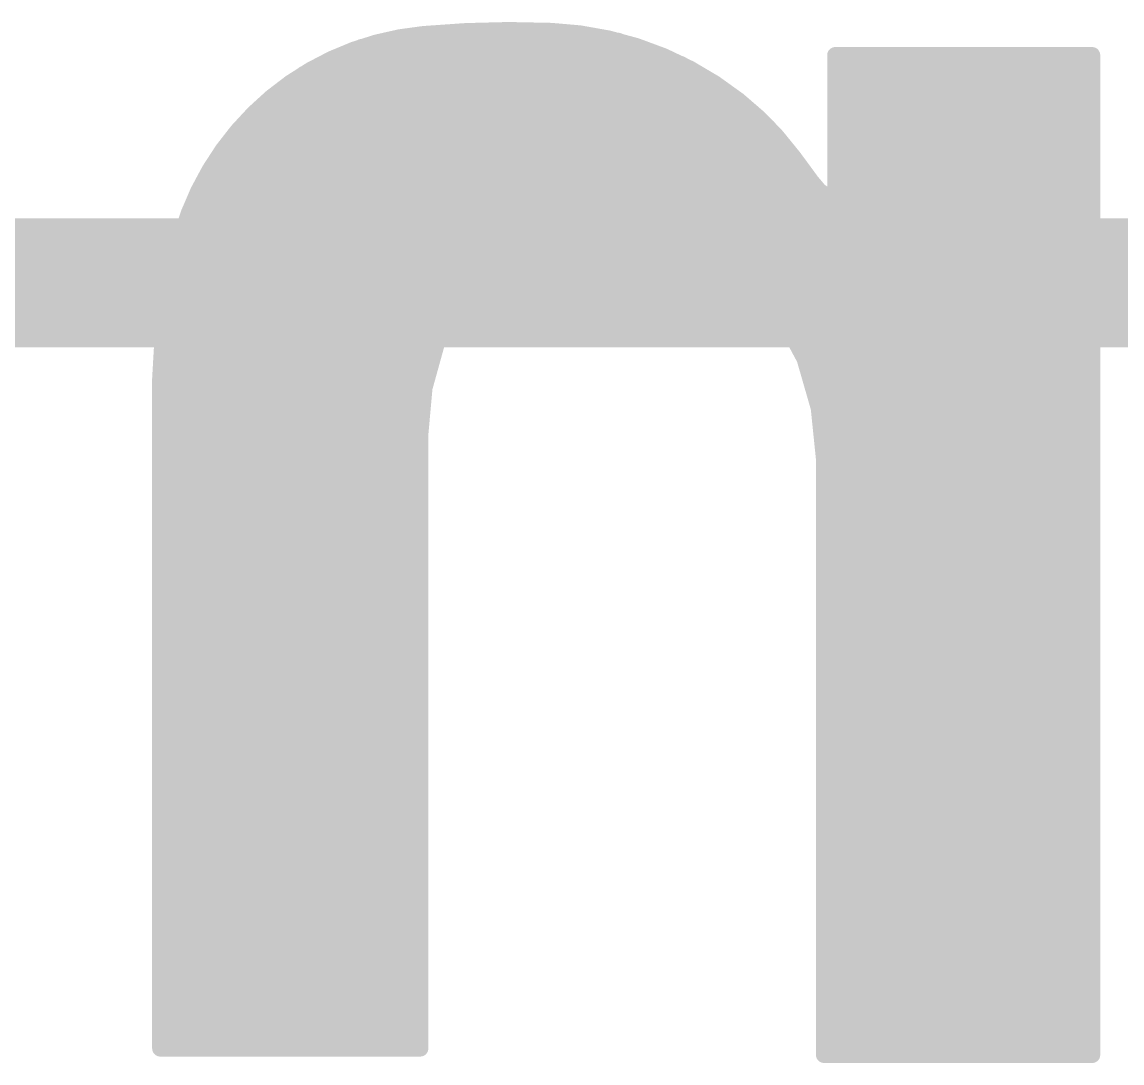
# Model space of a CAD drawing. Extents: x 0 to 48, y -23 to 79.
# Drawn here: x 21.256 to 22.986, y 40.683 to 42.32 of the extents above; entities that cross this region are included whole.
import ezdxf

# ---------------------------------------------------------------- set-up
doc = ezdxf.new("R2010")
doc.units = 0
doc.layers.add('1', color=12, linetype='CONTINUOUS')
doc.layers.add('22', color=40, linetype='CONTINUOUS')

msp = doc.modelspace()

# ---------------------------------------------------------------- linework, layer by layer
at = {"layer": '1', "const_width": 0.2032}
msp.add_lwpolyline([(28.684, 41.91), (19.576, 41.91)], dxfattribs=at)
at = {"layer": '22'}
for points, const_width in [([(21.8872, 42.3012, 0.1741), (21.6205, 42.1767)], 0.0254), ([(22.0878, 42.3062, 0.0335), (21.8872, 42.3012)], 0.0254), ([(21.887, 42.3075, 1), (21.8874, 42.2949)], 0.0127), ([(21.8866, 42.3075, 1), (21.8878, 42.2949)], 0.0127), ([(21.8885, 42.295, 1), (21.8859, 42.3074)], 0.0127), ([(21.8878, 42.2949, 1), (21.8866, 42.3075)], 0.0127), ([(22.0887, 42.3125, 1), (22.0869, 42.2999)], 0.0127), ([(22.3825, 42.197, 0.1577), (22.0878, 42.3062)], 0.0254), ([(22.0881, 42.3125, 1), (22.0875, 42.2999)], 0.0127), ([(22.0875, 42.2999, 1), (22.0881, 42.3125)], 0.0127), ([(22.088, 42.2999, 1), (22.0876, 42.3125)], 0.0127), ([(21.8386, 42.2974, 1), (21.8386, 42.2847)], 0.0127), ([(22.1952, 42.2967, 1), (22.1908, 42.2848)], 0.0127), ([(22.191, 42.2847, 1), (22.191, 42.2974)], 0.0127), ([(22.192, 42.2844, 1), (22.1939, 42.297)], 0.0127), ([(21.7882, 42.2869, 1), (21.7908, 42.2745)], 0.0127), ([(21.7922, 42.2749, 1), (21.7868, 42.2864)], 0.0127), ([(22.5413, 42.2681, 1), (22.5285, 42.2681)], 0.0127), ([(22.5413, 42.2681, 1), (22.5285, 42.2681)], 0.0127), ([(22.5349, 42.2745, 1), (22.5349, 42.2618)], 0.0127), ([(22.5349, 42.2745, 1), (22.5349, 42.2618)], 0.0127), ([(22.9451, 42.2681, 1), (22.9323, 42.2681)], 0.0127), ([(22.9451, 42.2681, 1), (22.9323, 42.2681)], 0.0127), ([(22.9387, 42.2618, 1), (22.9387, 42.2745)], 0.0127), ([(22.9387, 42.2618, 1), (22.9387, 42.2745)], 0.0127), ([(21.7572, 42.2719, 1), (21.7572, 42.2593)], 0.0127), ([(22.2607, 42.2593, 1), (22.2607, 42.2719)], 0.0127), ([(22.296, 42.2591, 1), (22.2892, 42.2484)], 0.0127), ([(22.2904, 42.2478, 1), (22.2948, 42.2597)], 0.0127), ([(22.5349, 42.2719, 1), (22.5349, 42.2593)], 0.0127), ([(22.9387, 42.2593, 1), (22.9387, 42.2719)], 0.0127), ([(21.6963, 42.2442, 1), (21.7017, 42.2327)], 0.0127), ([(21.7029, 42.2334, 1), (21.6951, 42.2434)], 0.0127), ([(21.7028, 42.2465, 1), (21.7028, 42.2339)], 0.0127), ([(22.3141, 42.2339, 1), (22.3141, 42.2465)], 0.0127), ([(22.5349, 42.2465, 1), (22.5349, 42.2339)], 0.0127), ([(22.9387, 42.2339, 1), (22.9387, 42.2465)], 0.0127), ([(21.6689, 42.2212, 1), (21.6689, 42.2085)], 0.0127), ([(22.3543, 42.2085, 1), (22.3543, 42.2212)], 0.0127), ([(22.5349, 42.2212, 1), (22.5349, 42.2085)], 0.0127), ([(22.9387, 42.2085, 1), (22.9387, 42.2212)], 0.0127), ([(22.3868, 42.2017, 1), (22.3782, 42.1923)], 0.0127), ([(21.6366, 42.1957, 1), (21.6366, 42.1831)], 0.0127), ([(22.4688, 42.1081, 0.0664), (22.3825, 42.197)], 0.0254), ([(22.3864, 42.202, 1), (22.3786, 42.192)], 0.0127), ([(22.3786, 42.192, 1), (22.3864, 42.202)], 0.0127), ([(22.3791, 42.1916, 1), (22.3859, 42.2024)], 0.0127), ([(22.3909, 42.1831, 1), (22.3909, 42.1957)], 0.0127), ([(22.5349, 42.1957, 1), (22.5349, 42.1831)], 0.0127), ([(22.9387, 42.1831, 1), (22.9387, 42.1957)], 0.0127), ([(21.6205, 42.1767, 0.1281), (21.5062, 41.9837)], 0.0254), ([(21.6097, 42.1703, 1), (21.6097, 42.1577)], 0.0127), ([(21.6166, 42.1817, 1), (21.6244, 42.1717)], 0.0127), ([(21.616, 42.1812, 1), (21.625, 42.1722)], 0.0127), ([(21.6253, 42.1726, 1), (21.6157, 42.1808)], 0.0127), ([(21.625, 42.1722, 1), (21.616, 42.1812)], 0.0127), ([(22.4191, 42.1577, 1), (22.4191, 42.1703)], 0.0127), ([(22.5349, 42.1703, 1), (22.5349, 42.1577)], 0.0127), ([(22.9387, 42.1577, 1), (22.9387, 42.1703)], 0.0127), ([(22.4334, 42.1595, 1), (22.4238, 42.1513)], 0.0127), ([(22.4243, 42.1507, 1), (22.4329, 42.1601)], 0.0127), ([(21.5881, 42.145, 1), (21.5881, 42.1323)], 0.0127), ([(22.4429, 42.1323, 1), (22.4429, 42.145)], 0.0127), ([(22.5349, 42.145, 1), (22.5349, 42.1323)], 0.0127), ([(22.9387, 42.1323, 1), (22.9387, 42.145)], 0.0127), ([(21.5681, 42.1195, 1), (21.5681, 42.1069)], 0.0127), ([(21.5668, 42.1233, 1), (21.5764, 42.1151)], 0.0127), ([(21.5771, 42.1159, 1), (21.5661, 42.1224)], 0.0127), ([(22.4645, 42.1069, 1), (22.4645, 42.1195)], 0.0127), ([(22.5349, 42.1195, 1), (22.5349, 42.1069)], 0.0127), ([(22.9387, 42.1069, 1), (22.9387, 42.1195)], 0.0127), ([(22.4739, 42.1119, 1), (22.4637, 42.1043)], 0.0127), ([(22.4968, 42.07, 0.0022), (22.4688, 42.1081)], 0.0254), ([(22.4739, 42.1119, 1), (22.4637, 42.1043)], 0.0127), ([(22.4637, 42.1043, 1), (22.4739, 42.1119)], 0.0127), ([(22.464, 42.104, 1), (22.4736, 42.1122)], 0.0127), ([(21.553, 42.0941, 1), (21.553, 42.0815)], 0.0127), ([(22.4837, 42.0815, 1), (22.4837, 42.0941)], 0.0127), ([(22.5349, 42.0941, 1), (22.5349, 42.0815)], 0.0127), ([(22.9387, 42.0815, 1), (22.9387, 42.0941)], 0.0127), ([(21.538, 42.0688, 1), (21.538, 42.0561)], 0.0127), ([(22.5017, 42.0741, 1), (22.4919, 42.0659)], 0.0127), ([(22.4968, 42.07, 0.0333), (22.5095, 42.0548)], 0.0254), ([(22.5019, 42.0737, 1), (22.4917, 42.0663)], 0.0127), ([(22.4917, 42.0662, 1), (22.5019, 42.0738)], 0.0127), ([(22.4917, 42.0663, 1), (22.5019, 42.0737)], 0.0127), ([(22.5032, 42.0561, 1), (22.5032, 42.0688)], 0.0127), ([(22.5349, 42.0688, 1), (22.5349, 42.0561)], 0.0127), ([(22.9387, 42.0561, 1), (22.9387, 42.0688)], 0.0127), ([(21.5277, 42.0575, 1), (21.5386, 42.051)], 0.0127), ([(21.5391, 42.052, 1), (21.5272, 42.0565)], 0.0127), ([(22.5131, 42.06, 1), (22.5059, 42.0496)], 0.0127), ([(22.5095, 42.0548, 0.205), (22.5273, 42.0472)], 0.0254), ([(22.5141, 42.0592, 1), (22.5049, 42.0504)], 0.0127), ([(22.5046, 42.0507, 1), (22.5144, 42.0589)], 0.0127), ([(22.5049, 42.0504, 1), (22.5141, 42.0592)], 0.0127), ([(22.5189, 42.0554, 1), (22.5164, 42.043)], 0.0127), ([(22.514, 42.044, 1), (22.5212, 42.0544)], 0.0127), ([(22.5273, 42.0536, 1), (22.5273, 42.0409)], 0.0127), ([(22.5273, 42.0536, 1), (22.5273, 42.0409)], 0.0127), ([(22.526, 42.041, 1), (22.5286, 42.0534)], 0.0127), ([(22.5273, 42.0409, 1), (22.5273, 42.0535)], 0.0127), ([(22.5349, 42.0409, 1), (22.5349, 42.0536)], 0.0127), ([(22.5349, 42.0409, 1), (22.5349, 42.0536)], 0.0127), ([(21.5266, 42.0433, 1), (21.5266, 42.0307)], 0.0127), ([(22.5285, 42.0472, 1), (22.5413, 42.0472)], 0.0127), ([(22.5285, 42.0472, 1), (22.5413, 42.0472)], 0.0127), ([(22.9387, 42.0307, 1), (22.9387, 42.0433)], 0.0127), ([(21.5169, 42.0179, 1), (21.5169, 42.0053)], 0.0127), ([(22.9387, 42.0053, 1), (22.9387, 42.0179)], 0.0127), ([(21.5062, 41.9837, 0.0668), (21.4732, 41.7601)], 0.0254), ([(21.5003, 41.986, 1), (21.5121, 41.9814)], 0.0127), ([(21.5001, 41.9855, 1), (21.5123, 41.9819)], 0.0127), ([(21.5124, 41.9824, 1), (21.5, 41.985)], 0.0127), ([(21.5123, 41.9819, 1), (21.5001, 41.9855)], 0.0127), ([(21.5072, 41.9926, 1), (21.5072, 41.9799)], 0.0127), ([(22.0574, 41.9786, 0.1719), (21.9405, 41.8821)], 0.0254), ([(22.0558, 41.9848, 1), (22.059, 41.9724)], 0.0127), ([(22.1234, 41.9887, 0.0992), (22.0574, 41.9786)], 0.0254), ([(22.0552, 41.9846, 1), (22.0596, 41.9726)], 0.0127), ([(22.0602, 41.9729, 1), (22.0546, 41.9843)], 0.0127), ([(22.0596, 41.9726, 1), (22.0552, 41.9846)], 0.0127), ([(22.0896, 41.9933, 1), (22.0902, 41.9806)], 0.0127), ([(22.0871, 41.9799, 1), (22.0871, 41.9926)], 0.0127), ([(22.0915, 41.9808, 1), (22.0883, 41.9931)], 0.0127), ([(22.1237, 41.995, 1), (22.1231, 41.9824)], 0.0127), ([(22.1234, 41.9887, 0.0006), (22.2352, 41.9837)], 0.0254), ([(22.1237, 41.995, 1), (22.1231, 41.9824)], 0.0127), ([(22.1237, 41.9824, 1), (22.1231, 41.995)], 0.0127), ([(22.1231, 41.9824, 1), (22.1237, 41.995)], 0.0127), ([(22.1793, 41.9926, 1), (22.1793, 41.9799)], 0.0127), ([(22.2362, 41.99, 1), (22.2342, 41.9774)], 0.0127), ([(22.3952, 41.9202, 0.1688), (22.2352, 41.9837)], 0.0254), ([(22.2355, 41.99, 1), (22.2349, 41.9774)], 0.0127), ([(22.2349, 41.9774, 1), (22.2355, 41.99)], 0.0127), ([(22.2349, 41.9774, 1), (22.2355, 41.99)], 0.0127), ([(22.2952, 41.9806, 1), (22.2905, 41.9688)], 0.0127), ([(22.2919, 41.9684, 1), (22.2938, 41.981)], 0.0127), ([(22.9387, 41.9799, 1), (22.9387, 41.9926)], 0.0127), ([(21.5012, 41.9671, 1), (21.5012, 41.9545)], 0.0127), ([(22.0086, 41.9613, 1), (22.0142, 41.95)], 0.0127), ([(22.0154, 41.9507, 1), (22.0074, 41.9605)], 0.0127), ([(22.0217, 41.9545, 1), (22.0217, 41.9671)], 0.0127), ([(22.3279, 41.9671, 1), (22.3279, 41.9545)], 0.0127), ([(22.9387, 41.9545, 1), (22.9387, 41.9671)], 0.0127), ([(22.3507, 41.9584, 1), (22.3435, 41.9479)], 0.0127), ([(22.3447, 41.9473, 1), (22.3494, 41.9591)], 0.0127), ([(21.4957, 41.9417, 1), (21.4957, 41.9291)], 0.0127), ([(21.9677, 41.9278, 1), (21.9758, 41.918)], 0.0127), ([(21.9768, 41.919, 1), (21.9667, 41.9268)], 0.0127), ([(21.9869, 41.9291, 1), (21.9869, 41.9417)], 0.0127), ([(22.373, 41.9417, 1), (22.373, 41.9291)], 0.0127), ([(22.3999, 41.9245, 1), (22.3905, 41.9159)], 0.0127), ([(22.9387, 41.9291, 1), (22.9387, 41.9417)], 0.0127), ([(21.4902, 41.9164, 1), (21.4902, 41.9037)], 0.0127), ([(21.9619, 41.9037, 1), (21.9619, 41.9164)], 0.0127), ([(22.4866, 41.7906, 0.1229), (22.3952, 41.9202)], 0.0254), ([(22.3993, 41.925, 1), (22.3911, 41.9154)], 0.0127), ([(22.3911, 41.9154, 1), (22.3993, 41.925)], 0.0127), ([(22.3916, 41.915, 1), (22.3988, 41.9254)], 0.0127), ([(22.4044, 41.9164, 1), (22.4044, 41.9037)], 0.0127), ([(22.9387, 41.9037, 1), (22.9387, 41.9164)], 0.0127), ([(21.4886, 41.8725, 1), (21.4759, 41.8735)], 0.0127), ([(21.4847, 41.8909, 1), (21.4847, 41.8783)], 0.0127), ([(21.9405, 41.8821, 0.136), (21.8821, 41.6712)], 0.0254), ([(21.9355, 41.886, 1), (21.9455, 41.8782)], 0.0127), ([(21.9351, 41.8854, 1), (21.9459, 41.8788)], 0.0127), ([(21.9462, 41.8793, 1), (21.9348, 41.8849)], 0.0127), ([(21.9459, 41.8788, 1), (21.9351, 41.8854)], 0.0127), ([(21.9424, 41.8783, 1), (21.9424, 41.8909)], 0.0127), ([(22.4275, 41.8909, 1), (22.4275, 41.8783)], 0.0127), ([(22.9387, 41.8783, 1), (22.9387, 41.8909)], 0.0127), ([(21.4811, 41.8655, 1), (21.4811, 41.8529)], 0.0127), ([(21.476, 41.8743, 1), (21.4884, 41.8717)], 0.0127), ([(21.9294, 41.8529, 1), (21.9294, 41.8655)], 0.0127), ([(22.4545, 41.864, 1), (22.4433, 41.858)], 0.0127), ([(22.4498, 41.8655, 1), (22.4498, 41.8529)], 0.0127), ([(22.4442, 41.8568, 1), (22.4536, 41.8653)], 0.0127), ([(22.9387, 41.8529, 1), (22.9387, 41.8655)], 0.0127), ([(21.4791, 41.8402, 1), (21.4791, 41.8275)], 0.0127), ([(21.9171, 41.8275, 1), (21.9171, 41.8402)], 0.0127), ([(22.4634, 41.8402, 1), (22.4634, 41.8275)], 0.0127), ([(22.9387, 41.8275, 1), (22.9387, 41.8402)], 0.0127), ([(21.4771, 41.8147, 1), (21.4771, 41.8021)], 0.0127), ([(21.9027, 41.8185, 1), (21.9141, 41.8129)], 0.0127), ([(21.9145, 41.814, 1), (21.9023, 41.8174)], 0.0127), ([(21.9064, 41.8021, 1), (21.9064, 41.8147)], 0.0127), ([(22.4771, 41.8147, 1), (22.4771, 41.8021)], 0.0127), ([(22.9387, 41.8021, 1), (22.9387, 41.8147)], 0.0127), ([(21.475, 41.7893, 1), (21.475, 41.7767)], 0.0127), ([(21.8993, 41.7767, 1), (21.8993, 41.7893)], 0.0127), ([(22.4927, 41.7924, 1), (22.4805, 41.7888)], 0.0127), ([(22.5171, 41.6331, 0.0895), (22.4866, 41.7906)], 0.0254), ([(22.4925, 41.7929, 1), (22.4807, 41.7883)], 0.0127), ([(22.4807, 41.7883, 1), (22.4925, 41.7929)], 0.0127), ([(22.481, 41.7876, 1), (22.4922, 41.7936)], 0.0127), ([(22.4888, 41.7893, 1), (22.4888, 41.7767)], 0.0127), ([(22.9387, 41.7767, 1), (22.9387, 41.7893)], 0.0127), ([(21.4796, 41.7601, 1), (21.4669, 41.7601)], 0.0127), ([(21.4796, 41.7601, 1), (21.4669, 41.7601)], 0.0127), ([(21.4732, 41.764, 1), (21.4732, 41.7513)], 0.0127), ([(21.4669, 41.7606, 1), (21.4795, 41.7596)], 0.0127), ([(21.4669, 41.7602, 1), (21.4795, 41.76)], 0.0127), ([(21.8923, 41.7513, 1), (21.8923, 41.764)], 0.0127), ([(22.4961, 41.764, 1), (22.4961, 41.7513)], 0.0127), ([(22.9387, 41.7513, 1), (22.9387, 41.764)], 0.0127), ([(21.4732, 41.7385, 1), (21.4732, 41.7259)], 0.0127), ([(21.895, 41.7441, 1), (21.8824, 41.7452)], 0.0127), ([(21.8826, 41.7463, 1), (21.8948, 41.7429)], 0.0127), ([(21.8876, 41.7259, 1), (21.8876, 41.7385)], 0.0127), ([(22.5034, 41.7385, 1), (22.5034, 41.7259)], 0.0127), ([(22.9387, 41.7259, 1), (22.9387, 41.7385)], 0.0127), ([(22.5152, 41.7139, 1), (22.5026, 41.7126)], 0.0127), ([(21.4732, 41.7131, 1), (21.4732, 41.7005)], 0.0127), ([(21.8853, 41.7005, 1), (21.8853, 41.7131)], 0.0127), ([(22.5028, 41.7115, 1), (22.515, 41.715)], 0.0127), ([(22.5096, 41.7131, 1), (22.5096, 41.7005)], 0.0127), ([(22.9387, 41.7005, 1), (22.9387, 41.7131)], 0.0127), ([(21.4732, 41.6878, 1), (21.4732, 41.6751)], 0.0127), ([(21.883, 41.6751, 1), (21.883, 41.6878)], 0.0127), ([(22.5122, 41.6878, 1), (22.5122, 41.6751)], 0.0127), ([(22.9387, 41.6751, 1), (22.9387, 41.6878)], 0.0127), ([(21.8758, 41.6718, 1), (21.8884, 41.6706)], 0.0127), ([(21.8885, 41.6712, 1), (21.8758, 41.6712)], 0.0127), ([(21.8885, 41.6712, 1), (21.8758, 41.6712)], 0.0127), ([(21.8758, 41.6712, 1), (21.8884, 41.6712)], 0.0127), ([(21.4732, 41.6623, 1), (21.4732, 41.6497)], 0.0127), ([(21.8821, 41.6497, 1), (21.8821, 41.6623)], 0.0127), ([(22.5148, 41.6623, 1), (22.5148, 41.6497)], 0.0127), ([(22.9387, 41.6497, 1), (22.9387, 41.6623)], 0.0127), ([(21.4732, 41.6369, 1), (21.4732, 41.6243)], 0.0127), ([(21.8821, 41.6243, 1), (21.8821, 41.6369)], 0.0127), ([(22.5171, 41.5646, 0.0064), (22.5171, 41.6331)], 0.0254), ([(22.5234, 41.6332, 1), (22.5108, 41.633)], 0.0127), ([(22.5171, 41.6369, 1), (22.5171, 41.6243)], 0.0127), ([(22.5108, 41.6325, 1), (22.5234, 41.6337)], 0.0127), ([(22.5108, 41.633, 1), (22.5234, 41.6332)], 0.0127), ([(22.5235, 41.6331, 1), (22.5108, 41.6331)], 0.0127), ([(22.9387, 41.6243, 1), (22.9387, 41.6369)], 0.0127), ([(21.4732, 41.6116, 1), (21.4732, 41.5989)], 0.0127), ([(21.8821, 41.5989, 1), (21.8821, 41.6116)], 0.0127), ([(22.5171, 41.6116, 1), (22.5171, 41.5989)], 0.0127), ([(22.9387, 41.5989, 1), (22.9387, 41.6116)], 0.0127), ([(21.4732, 41.5861, 1), (21.4732, 41.5735)], 0.0127), ([(21.8821, 41.5735, 1), (21.8821, 41.5861)], 0.0127), ([(22.5171, 41.5861, 1), (22.5171, 41.5735)], 0.0127), ([(22.9387, 41.5735, 1), (22.9387, 41.5861)], 0.0127), ([(22.5108, 41.5647, 1), (22.5234, 41.5645)], 0.0127), ([(22.5235, 41.5646, 1), (22.5108, 41.5646)], 0.0127), ([(21.4732, 41.5607, 1), (21.4732, 41.5481)], 0.0127), ([(21.8821, 41.5481, 1), (21.8821, 41.5607)], 0.0127), ([(22.5171, 41.5607, 1), (22.5171, 41.5481)], 0.0127), ([(22.9387, 41.5481, 1), (22.9387, 41.5607)], 0.0127), ([(21.4732, 41.5354, 1), (21.4732, 41.5227)], 0.0127), ([(21.8821, 41.5227, 1), (21.8821, 41.5354)], 0.0127), ([(22.5171, 41.5354, 1), (22.5171, 41.5227)], 0.0127), ([(22.9387, 41.5227, 1), (22.9387, 41.5354)], 0.0127), ([(21.4732, 41.5099, 1), (21.4732, 41.4973)], 0.0127), ([(21.8821, 41.4973, 1), (21.8821, 41.5099)], 0.0127), ([(22.5171, 41.5099, 1), (22.5171, 41.4973)], 0.0127), ([(22.9387, 41.4973, 1), (22.9387, 41.5099)], 0.0127), ([(21.4732, 41.4845, 1), (21.4732, 41.4719)], 0.0127), ([(21.8821, 41.4719, 1), (21.8821, 41.4845)], 0.0127), ([(22.5171, 41.4845, 1), (22.5171, 41.4719)], 0.0127), ([(22.9387, 41.4719, 1), (22.9387, 41.4845)], 0.0127), ([(21.4732, 41.4592, 1), (21.4732, 41.4465)], 0.0127), ([(21.8821, 41.4465, 1), (21.8821, 41.4592)], 0.0127), ([(22.5171, 41.4592, 1), (22.5171, 41.4465)], 0.0127), ([(22.9387, 41.4465, 1), (22.9387, 41.4592)], 0.0127), ([(21.4732, 41.4337, 1), (21.4732, 41.4211)], 0.0127), ([(21.8821, 41.4211, 1), (21.8821, 41.4337)], 0.0127), ([(22.5171, 41.4337, 1), (22.5171, 41.4211)], 0.0127), ([(22.9387, 41.4211, 1), (22.9387, 41.4337)], 0.0127), ([(21.4732, 41.4083, 1), (21.4732, 41.3957)], 0.0127), ([(21.8821, 41.3957, 1), (21.8821, 41.4083)], 0.0127), ([(22.5171, 41.4083, 1), (22.5171, 41.3957)], 0.0127), ([(22.9387, 41.3957, 1), (22.9387, 41.4083)], 0.0127), ([(21.4732, 41.383, 1), (21.4732, 41.3703)], 0.0127), ([(21.8821, 41.3703, 1), (21.8821, 41.383)], 0.0127), ([(22.5171, 41.383, 1), (22.5171, 41.3703)], 0.0127), ([(22.9387, 41.3703, 1), (22.9387, 41.383)], 0.0127), ([(21.4732, 41.3575, 1), (21.4732, 41.3449)], 0.0127), ([(21.8821, 41.3449, 1), (21.8821, 41.3575)], 0.0127), ([(22.5171, 41.3575, 1), (22.5171, 41.3449)], 0.0127), ([(22.9387, 41.3449, 1), (22.9387, 41.3575)], 0.0127), ([(21.4732, 41.3321, 1), (21.4732, 41.3195)], 0.0127), ([(21.8821, 41.3195, 1), (21.8821, 41.3321)], 0.0127), ([(22.5171, 41.3321, 1), (22.5171, 41.3195)], 0.0127), ([(22.9387, 41.3195, 1), (22.9387, 41.3321)], 0.0127), ([(21.4732, 41.3068, 1), (21.4732, 41.2941)], 0.0127), ([(21.8821, 41.2941, 1), (21.8821, 41.3068)], 0.0127), ([(22.5171, 41.3068, 1), (22.5171, 41.2941)], 0.0127), ([(22.9387, 41.2941, 1), (22.9387, 41.3068)], 0.0127), ([(21.4732, 41.2813, 1), (21.4732, 41.2687)], 0.0127), ([(21.8821, 41.2687, 1), (21.8821, 41.2813)], 0.0127), ([(22.5171, 41.2813, 1), (22.5171, 41.2687)], 0.0127), ([(22.9387, 41.2687, 1), (22.9387, 41.2813)], 0.0127), ([(21.4732, 41.2559, 1), (21.4732, 41.2433)], 0.0127), ([(21.8821, 41.2433, 1), (21.8821, 41.2559)], 0.0127), ([(22.5171, 41.2559, 1), (22.5171, 41.2433)], 0.0127), ([(22.9387, 41.2433, 1), (22.9387, 41.2559)], 0.0127), ([(21.4732, 41.2306, 1), (21.4732, 41.2179)], 0.0127), ([(21.8821, 41.2179, 1), (21.8821, 41.2306)], 0.0127), ([(22.5171, 41.2306, 1), (22.5171, 41.2179)], 0.0127), ([(22.9387, 41.2179, 1), (22.9387, 41.2306)], 0.0127), ([(21.4732, 41.2051, 1), (21.4732, 41.1925)], 0.0127), ([(21.8821, 41.1925, 1), (21.8821, 41.2051)], 0.0127), ([(22.5171, 41.2051, 1), (22.5171, 41.1925)], 0.0127), ([(22.9387, 41.1925, 1), (22.9387, 41.2051)], 0.0127), ([(21.4732, 41.1797, 1), (21.4732, 41.1671)], 0.0127), ([(21.8821, 41.1671, 1), (21.8821, 41.1797)], 0.0127), ([(22.5171, 41.1797, 1), (22.5171, 41.1671)], 0.0127), ([(22.9387, 41.1671, 1), (22.9387, 41.1797)], 0.0127), ([(21.4732, 41.1544, 1), (21.4732, 41.1417)], 0.0127), ([(21.8821, 41.1417, 1), (21.8821, 41.1544)], 0.0127), ([(22.5171, 41.1544, 1), (22.5171, 41.1417)], 0.0127), ([(22.9387, 41.1417, 1), (22.9387, 41.1544)], 0.0127), ([(21.4732, 41.1289, 1), (21.4732, 41.1163)], 0.0127), ([(21.8821, 41.1163, 1), (21.8821, 41.1289)], 0.0127), ([(22.5171, 41.1289, 1), (22.5171, 41.1163)], 0.0127), ([(22.9387, 41.1163, 1), (22.9387, 41.1289)], 0.0127), ([(21.4732, 41.1035, 1), (21.4732, 41.0909)], 0.0127), ([(21.8821, 41.0909, 1), (21.8821, 41.1035)], 0.0127), ([(22.5171, 41.1035, 1), (22.5171, 41.0909)], 0.0127), ([(22.9387, 41.0909, 1), (22.9387, 41.1035)], 0.0127), ([(21.4732, 41.0782, 1), (21.4732, 41.0655)], 0.0127), ([(21.8821, 41.0655, 1), (21.8821, 41.0782)], 0.0127), ([(22.5171, 41.0782, 1), (22.5171, 41.0655)], 0.0127), ([(22.9387, 41.0655, 1), (22.9387, 41.0782)], 0.0127), ([(21.4732, 41.0527, 1), (21.4732, 41.0401)], 0.0127), ([(21.8821, 41.0401, 1), (21.8821, 41.0527)], 0.0127), ([(22.5171, 41.0527, 1), (22.5171, 41.0401)], 0.0127), ([(22.9387, 41.0401, 1), (22.9387, 41.0527)], 0.0127), ([(21.4732, 41.0273, 1), (21.4732, 41.0147)], 0.0127), ([(21.8821, 41.0147, 1), (21.8821, 41.0273)], 0.0127), ([(22.5171, 41.0273, 1), (22.5171, 41.0147)], 0.0127), ([(22.9387, 41.0147, 1), (22.9387, 41.0273)], 0.0127), ([(21.4732, 41.002, 1), (21.4732, 40.9893)], 0.0127), ([(21.8821, 40.9893, 1), (21.8821, 41.002)], 0.0127), ([(22.5171, 41.002, 1), (22.5171, 40.9893)], 0.0127), ([(22.9387, 40.9893, 1), (22.9387, 41.002)], 0.0127), ([(21.4732, 40.9766, 1), (21.4732, 40.9639)], 0.0127), ([(21.8821, 40.9639, 1), (21.8821, 40.9766)], 0.0127), ([(22.5171, 40.9766, 1), (22.5171, 40.9639)], 0.0127), ([(22.9387, 40.9639, 1), (22.9387, 40.9766)], 0.0127), ([(21.4732, 40.9511, 1), (21.4732, 40.9385)], 0.0127), ([(21.8821, 40.9385, 1), (21.8821, 40.9511)], 0.0127), ([(22.5171, 40.9511, 1), (22.5171, 40.9385)], 0.0127), ([(22.9387, 40.9385, 1), (22.9387, 40.9511)], 0.0127), ([(21.4732, 40.9258, 1), (21.4732, 40.9131)], 0.0127), ([(21.8821, 40.9131, 1), (21.8821, 40.9258)], 0.0127), ([(22.5171, 40.9258, 1), (22.5171, 40.9131)], 0.0127), ([(22.9387, 40.9131, 1), (22.9387, 40.9258)], 0.0127), ([(21.4732, 40.9004, 1), (21.4732, 40.8877)], 0.0127), ([(21.8821, 40.8877, 1), (21.8821, 40.9004)], 0.0127), ([(22.5171, 40.9004, 1), (22.5171, 40.8877)], 0.0127), ([(22.9387, 40.8877, 1), (22.9387, 40.9004)], 0.0127), ([(21.4732, 40.8749, 1), (21.4732, 40.8623)], 0.0127), ([(21.8821, 40.8623, 1), (21.8821, 40.8749)], 0.0127), ([(22.5171, 40.8749, 1), (22.5171, 40.8623)], 0.0127), ([(22.9387, 40.8623, 1), (22.9387, 40.8749)], 0.0127), ([(21.4732, 40.8496, 1), (21.4732, 40.8369)], 0.0127), ([(21.8821, 40.8369, 1), (21.8821, 40.8496)], 0.0127), ([(22.5171, 40.8496, 1), (22.5171, 40.8369)], 0.0127), ([(22.9387, 40.8369, 1), (22.9387, 40.8496)], 0.0127), ([(21.4732, 40.8242, 1), (21.4732, 40.8115)], 0.0127), ([(21.8821, 40.8115, 1), (21.8821, 40.8242)], 0.0127), ([(22.5171, 40.8242, 1), (22.5171, 40.8115)], 0.0127), ([(22.9387, 40.8115, 1), (22.9387, 40.8242)], 0.0127), ([(21.4732, 40.7987, 1), (21.4732, 40.7861)], 0.0127), ([(21.8821, 40.7861, 1), (21.8821, 40.7987)], 0.0127), ([(22.5171, 40.7987, 1), (22.5171, 40.7861)], 0.0127), ([(22.9387, 40.7861, 1), (22.9387, 40.7987)], 0.0127), ([(21.4732, 40.7734, 1), (21.4732, 40.7607)], 0.0127), ([(21.8821, 40.7607, 1), (21.8821, 40.7734)], 0.0127), ([(22.5171, 40.7734, 1), (22.5171, 40.7607)], 0.0127), ([(22.9387, 40.7607, 1), (22.9387, 40.7734)], 0.0127), ([(21.4732, 40.748, 1), (21.4732, 40.7353)], 0.0127), ([(21.8821, 40.7353, 1), (21.8821, 40.748)], 0.0127), ([(22.5171, 40.748, 1), (22.5171, 40.7353)], 0.0127), ([(22.9387, 40.7353, 1), (22.9387, 40.748)], 0.0127), ([(21.4732, 40.7225, 1), (21.4732, 40.7099)], 0.0127), ([(21.8821, 40.7099, 1), (21.8821, 40.7225)], 0.0127), ([(22.5171, 40.7225, 1), (22.5171, 40.7099)], 0.0127), ([(22.9387, 40.7099, 1), (22.9387, 40.7225)], 0.0127), ([(21.4732, 40.7124, 1), (21.4732, 40.6997)], 0.0127), ([(21.4732, 40.7124, 1), (21.4732, 40.6997)], 0.0127), ([(21.4669, 40.706, 1), (21.4796, 40.706)], 0.0127), ([(21.4669, 40.706, 1), (21.4796, 40.706)], 0.0127), ([(21.8758, 40.706, 1), (21.8885, 40.706)], 0.0127), ([(21.8758, 40.706, 1), (21.8885, 40.706)], 0.0127), ([(21.8821, 40.6997, 1), (21.8821, 40.7124)], 0.0127), ([(21.8821, 40.6997, 1), (21.8821, 40.7124)], 0.0127), ([(22.5171, 40.7022, 1), (22.5171, 40.6896)], 0.0127), ([(22.5171, 40.7022, 1), (22.5171, 40.6896)], 0.0127), ([(22.9387, 40.6896, 1), (22.9387, 40.7022)], 0.0127), ([(22.9387, 40.6896, 1), (22.9387, 40.7022)], 0.0127), ([(22.5108, 40.6959, 1), (22.5235, 40.6959)], 0.0127), ([(22.5108, 40.6959, 1), (22.5235, 40.6959)], 0.0127), ([(22.9323, 40.6959, 1), (22.9451, 40.6959)], 0.0127), ([(22.9323, 40.6959, 1), (22.9451, 40.6959)], 0.0127)]:
    msp.add_lwpolyline(points, format="xyb", dxfattribs=dict(at, const_width=const_width))
at = {"layer": '22', "const_width": 0.0254}
for points in [[(21.8872, 42.3012), (21.7895, 42.2807)], [(22.0878, 42.3062), (21.8872, 42.3012)], [(22.193, 42.2907), (22.0878, 42.3062)], [(21.8386, 42.291), (22.191, 42.291)], [(22.2926, 42.2538), (22.193, 42.2907)], [(21.7895, 42.2807), (21.699, 42.2384)], [(22.9387, 42.2681), (22.5349, 42.2681)], [(22.5349, 42.2681), (22.5349, 42.0472)], [(22.9387, 42.2681), (22.5349, 42.2681)], [(22.5349, 42.2681), (22.5349, 42.0472)], [(22.9387, 40.6959), (22.9387, 42.2681)], [(22.9387, 40.6959), (22.9387, 42.2681)], [(21.7572, 42.2656), (22.2607, 42.2656)], [(22.3825, 42.197), (22.2926, 42.2538)], [(22.5349, 42.2656), (22.9387, 42.2656)], [(21.699, 42.2384), (21.6205, 42.1767)], [(21.7028, 42.2402), (22.3141, 42.2402)], [(22.5349, 42.2402), (22.9387, 42.2402)], [(21.6689, 42.2148), (22.3543, 42.2148)], [(22.5349, 42.2148), (22.9387, 42.2148)], [(21.6366, 42.1894), (22.3909, 42.1894)], [(22.4286, 42.1554), (22.3825, 42.197)], [(22.5349, 42.1894), (22.9387, 42.1894)], [(21.6205, 42.1767), (21.5716, 42.1192)], [(21.6097, 42.164), (22.4191, 42.164)], [(22.5349, 42.164), (22.9387, 42.164)], [(22.4688, 42.1081), (22.4286, 42.1554)], [(21.5881, 42.1386), (22.4429, 42.1386)], [(22.5349, 42.1386), (22.9387, 42.1386)], [(21.5716, 42.1192), (21.5331, 42.0542)], [(21.5681, 42.1132), (22.4645, 42.1132)], [(22.5349, 42.1132), (22.9387, 42.1132)], [(22.4968, 42.07), (22.4688, 42.1081)], [(21.553, 42.0878), (22.4837, 42.0878)], [(22.5349, 42.0878), (22.9387, 42.0878)], [(21.538, 42.0624), (22.5032, 42.0624)], [(22.5095, 42.0548), (22.4968, 42.07)], [(22.5349, 42.0624), (22.9387, 42.0624)], [(21.5331, 42.0542), (21.5062, 41.9837)], [(22.5176, 42.0492), (22.5095, 42.0548)], [(22.5273, 42.0472), (22.5176, 42.0492)], [(22.5349, 42.0472), (22.5273, 42.0472)], [(22.5349, 42.0472), (22.5273, 42.0472)], [(21.5266, 42.037), (22.9387, 42.037)], [(21.5169, 42.0116), (22.9387, 42.0116)], [(21.5062, 41.9837), (21.4822, 41.873)], [(21.5072, 41.9862), (22.0871, 41.9862)], [(22.0114, 41.9556), (22.0574, 41.9786)], [(22.0574, 41.9786), (22.0899, 41.9869)], [(22.0899, 41.9869), (22.1234, 41.9887)], [(22.1234, 41.9887), (22.2352, 41.9837)], [(22.1793, 41.9862), (22.9387, 41.9862)], [(22.2352, 41.9837), (22.2928, 41.9747)], [(22.2928, 41.9747), (22.3471, 41.9532)], [(21.5012, 41.9608), (22.0217, 41.9608)], [(21.9718, 41.9229), (22.0114, 41.9556)], [(22.3279, 41.9608), (22.9387, 41.9608)], [(22.3471, 41.9532), (22.3952, 41.9202)], [(21.4957, 41.9354), (21.9869, 41.9354)], [(21.9405, 41.8821), (21.9718, 41.9229)], [(22.373, 41.9354), (22.9387, 41.9354)], [(21.4902, 41.91), (21.9619, 41.91)], [(22.3952, 41.9202), (22.4489, 41.861)], [(22.4044, 41.91), (22.9387, 41.91)], [(21.4822, 41.873), (21.4732, 41.7601)], [(21.4847, 41.8846), (21.9424, 41.8846)], [(21.9084, 41.8157), (21.9405, 41.8821)], [(22.4275, 41.8846), (22.9387, 41.8846)], [(21.4811, 41.8592), (21.9294, 41.8592)], [(22.4489, 41.861), (22.4866, 41.7906)], [(22.4498, 41.8592), (22.9387, 41.8592)], [(21.4791, 41.8338), (21.9171, 41.8338)], [(22.4634, 41.8338), (22.9387, 41.8338)], [(21.4771, 41.8084), (21.9064, 41.8084)], [(21.8887, 41.7446), (21.9084, 41.8157)], [(22.4771, 41.8084), (22.9387, 41.8084)], [(21.475, 41.783), (21.8993, 41.783)], [(22.4866, 41.7906), (22.5089, 41.7132)], [(22.4888, 41.783), (22.9387, 41.783)], [(21.4732, 41.7601), (21.4732, 40.706)], [(21.4732, 41.7601), (21.4732, 40.706)], [(21.4732, 41.7576), (21.8923, 41.7576)], [(22.4961, 41.7576), (22.9387, 41.7576)], [(21.4732, 41.7322), (21.8876, 41.7322)], [(21.8821, 41.6712), (21.8887, 41.7446)], [(22.5034, 41.7322), (22.9387, 41.7322)], [(22.5089, 41.7132), (22.5171, 41.6331)], [(21.4732, 41.7068), (21.8853, 41.7068)], [(22.5096, 41.7068), (22.9387, 41.7068)], [(21.4732, 41.6814), (21.883, 41.6814)], [(22.5122, 41.6814), (22.9387, 41.6814)], [(21.8821, 40.706), (21.8821, 41.6712)], [(21.8821, 40.706), (21.8821, 41.6712)], [(21.4732, 41.656), (21.8821, 41.656)], [(22.5148, 41.656), (22.9387, 41.656)], [(21.4732, 41.6306), (21.8821, 41.6306)], [(22.5171, 41.6331), (22.5171, 40.6959)], [(22.5171, 41.6306), (22.9387, 41.6306)], [(21.4732, 41.6052), (21.8821, 41.6052)], [(22.5171, 41.6052), (22.9387, 41.6052)], [(21.4732, 41.5798), (21.8821, 41.5798)], [(22.5171, 41.5798), (22.9387, 41.5798)], [(22.5171, 41.5646), (22.5171, 40.6959)], [(21.4732, 41.5544), (21.8821, 41.5544)], [(22.5171, 41.5544), (22.9387, 41.5544)], [(21.4732, 41.529), (21.8821, 41.529)], [(22.5171, 41.529), (22.9387, 41.529)], [(21.4732, 41.5036), (21.8821, 41.5036)], [(22.5171, 41.5036), (22.9387, 41.5036)], [(21.4732, 41.4782), (21.8821, 41.4782)], [(22.5171, 41.4782), (22.9387, 41.4782)], [(21.4732, 41.4528), (21.8821, 41.4528)], [(22.5171, 41.4528), (22.9387, 41.4528)], [(21.4732, 41.4274), (21.8821, 41.4274)], [(22.5171, 41.4274), (22.9387, 41.4274)], [(21.4732, 41.402), (21.8821, 41.402)], [(22.5171, 41.402), (22.9387, 41.402)], [(21.4732, 41.3766), (21.8821, 41.3766)], [(22.5171, 41.3766), (22.9387, 41.3766)], [(21.4732, 41.3512), (21.8821, 41.3512)], [(22.5171, 41.3512), (22.9387, 41.3512)], [(21.4732, 41.3258), (21.8821, 41.3258)], [(22.5171, 41.3258), (22.9387, 41.3258)], [(21.4732, 41.3004), (21.8821, 41.3004)], [(22.5171, 41.3004), (22.9387, 41.3004)], [(21.4732, 41.275), (21.8821, 41.275)], [(22.5171, 41.275), (22.9387, 41.275)], [(21.4732, 41.2496), (21.8821, 41.2496)], [(22.5171, 41.2496), (22.9387, 41.2496)], [(21.4732, 41.2242), (21.8821, 41.2242)], [(22.5171, 41.2242), (22.9387, 41.2242)], [(21.4732, 41.1988), (21.8821, 41.1988)], [(22.5171, 41.1988), (22.9387, 41.1988)], [(21.4732, 41.1734), (21.8821, 41.1734)], [(22.5171, 41.1734), (22.9387, 41.1734)], [(21.4732, 41.148), (21.8821, 41.148)], [(22.5171, 41.148), (22.9387, 41.148)], [(21.4732, 41.1226), (21.8821, 41.1226)], [(22.5171, 41.1226), (22.9387, 41.1226)], [(21.4732, 41.0972), (21.8821, 41.0972)], [(22.5171, 41.0972), (22.9387, 41.0972)], [(21.4732, 41.0718), (21.8821, 41.0718)], [(22.5171, 41.0718), (22.9387, 41.0718)], [(21.4732, 41.0464), (21.8821, 41.0464)], [(22.5171, 41.0464), (22.9387, 41.0464)], [(21.4732, 41.021), (21.8821, 41.021)], [(22.5171, 41.021), (22.9387, 41.021)], [(21.4732, 40.9956), (21.8821, 40.9956)], [(22.5171, 40.9956), (22.9387, 40.9956)], [(21.4732, 40.9702), (21.8821, 40.9702)], [(22.5171, 40.9702), (22.9387, 40.9702)], [(21.4732, 40.9448), (21.8821, 40.9448)], [(22.5171, 40.9448), (22.9387, 40.9448)], [(21.4732, 40.9194), (21.8821, 40.9194)], [(22.5171, 40.9194), (22.9387, 40.9194)], [(21.4732, 40.894), (21.8821, 40.894)], [(22.5171, 40.894), (22.9387, 40.894)], [(21.4732, 40.8686), (21.8821, 40.8686)], [(22.5171, 40.8686), (22.9387, 40.8686)], [(21.4732, 40.8432), (21.8821, 40.8432)], [(22.5171, 40.8432), (22.9387, 40.8432)], [(21.4732, 40.8178), (21.8821, 40.8178)], [(22.5171, 40.8178), (22.9387, 40.8178)], [(21.4732, 40.7924), (21.8821, 40.7924)], [(22.5171, 40.7924), (22.9387, 40.7924)], [(21.4732, 40.767), (21.8821, 40.767)], [(22.5171, 40.767), (22.9387, 40.767)], [(21.4732, 40.7416), (21.8821, 40.7416)], [(22.5171, 40.7416), (22.9387, 40.7416)], [(21.4732, 40.7162), (21.8821, 40.7162)], [(22.5171, 40.7162), (22.9387, 40.7162)], [(21.4732, 40.706), (21.8821, 40.706)], [(21.4732, 40.706), (21.8821, 40.706)], [(22.5171, 40.6959), (22.9387, 40.6959)], [(22.5171, 40.6959), (22.9387, 40.6959)]]:
    msp.add_lwpolyline(points, dxfattribs=at)

doc.saveas('drawing.dxf')
